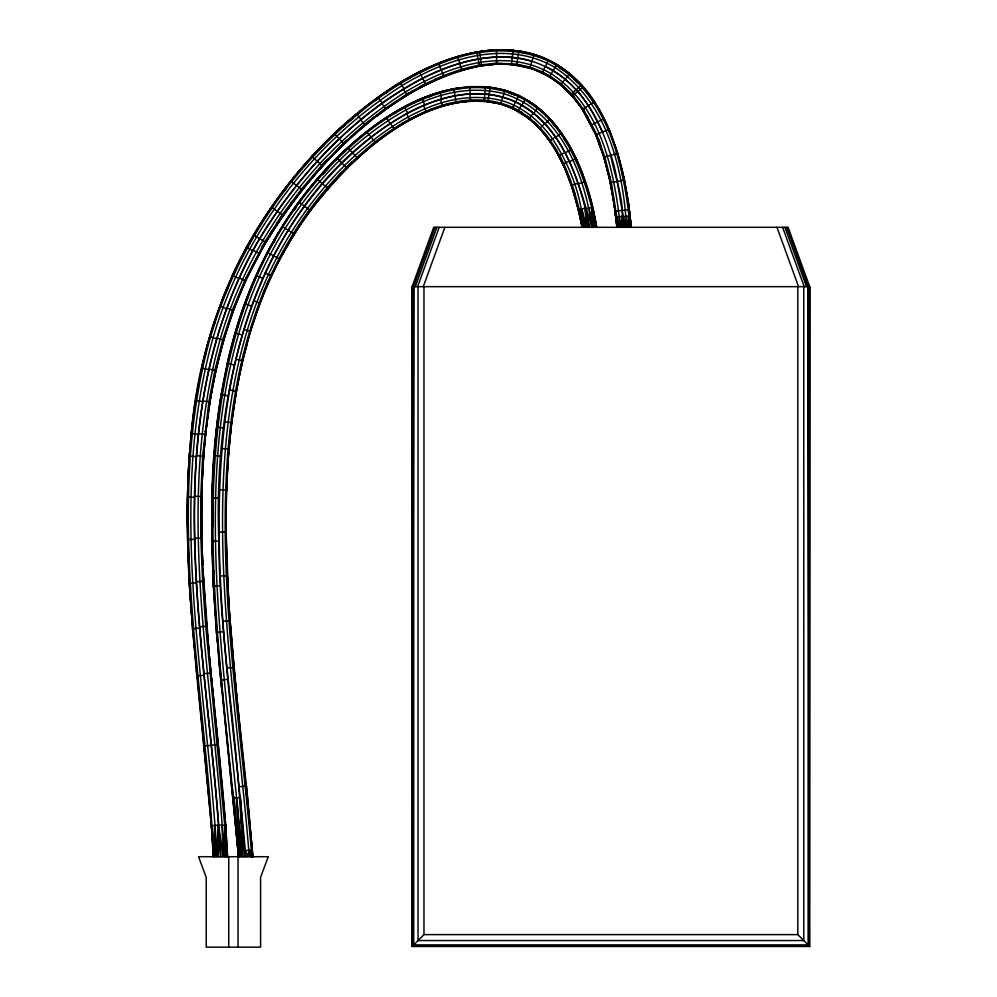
<?xml version="1.0" encoding="UTF-8"?>
<svg xmlns="http://www.w3.org/2000/svg" width="997" height="997" viewBox="0 0 997 997"><rect width="100%" height="100%" fill="white"/><g stroke="black" fill="none" stroke-linecap="round" stroke-linejoin="round"><path stroke-width="1.5" d="M238.657 857.108L216.486 632.272L213.433 586.062L211.85 540.362L212 497.852L213.37 465.948L216.399 430.193L221.247 394.75L227.341 363.344L234.27 336.188C247.443 288.407 269.178 242.121 298.888 202.03L316.872 179.472L335.553 159.258C375.545 120.114 426.579 83.972 485.115 86.789C554.706 92.173 587.096 166.163 596.505 226.631L596.63 227.316L595.583 226.793L596.505 226.631C587.034 172.182 561.884 106.367 503.473 89.954C439.602 74.887 378.997 116.699 335.553 159.258C245.25 248.265 212.685 379.172 211.9 502.65L212.835 502.675L212.797 526.752M809.302 946.078L809.714 286.662L788.104 227.316L433.707 227.316L412.11 286.662L412.11 946.489L809.714 946.489L809.714 286.662L412.11 286.662L412.521 946.078L809.302 946.078L808.118 286.662L786.658 227.316M412.521 946.078L413.705 286.662L413.705 944.894L808.118 944.894L808.118 286.662M630.204 227.316C624.159 165.751 608.07 91.774 548.014 60.867C490.487 34.745 426.068 64.294 378.611 98.018C290.002 163.059 225.459 260.541 202.653 368.304C167.97 529.843 206.08 694.56 213.707 856.71L211.414 825.715L218.393 825.18L217.059 856.71C207.413 684.752 165.577 507.647 213.109 337.659C243.031 234.669 311.413 143.007 402.04 85.605C446.469 58.424 506.513 38.871 555.03 67.547C607.048 101.482 623.262 169.066 626.565 227.316C618.825 203.974 619.149 178.675 610.937 155.308L617.642 153.276L609.204 129.784C600.132 108.374 587.183 88.097 569.1 73.18C511.872 26.109 429.881 58.811 378.062 97.245C325.01 135.891 281.129 186.601 248.602 243.48C226.78 282.375 211.426 324.623 201.73 368.105L195.163 403.287C185.766 464.714 186.053 527.151 189.704 589.04L192.62 629.182L189.368 583.32L187.399 518.864C187.062 453.186 193.779 385.864 213.906 323.103L224.824 293.018L233.697 272.542C259.245 218.243 296.084 169.203 339.827 128.476C364.055 106.654 390.35 86.839 419.425 71.921C448.314 57.614 480.404 47.42 513.006 50.311L512.333 57.29C464.814 53.551 419.999 76.507 382.138 102.94C328.873 141.923 284.905 193.094 252.665 250.583C151.793 437.671 209.918 656.836 220.511 856.71M221.459 393.765L221.247 394.75C213.37 443.167 211.314 492.294 211.863 541.284L218.866 541.159C212.249 380.779 258.373 197.406 407.686 112.973C441.97 94.329 486.224 84.583 521.954 105.109C565.598 130.47 578.223 182.601 591.906 227.316C584.753 174.064 559.928 111.091 503.846 93.693C446.793 78.962 390.899 113.695 350.022 150.235C155.083 330.954 223.689 625.032 241.984 856.71C241.087 751.115 219.278 646.866 218.866 541.159M224.711 825.167L225.646 825.092C215.751 694.273 192.047 562.881 205.818 431.402L210.255 399.074L215.788 370.498L224.387 337.347L234.283 307.948L246.62 278.549L265.738 242.271C315.002 164.007 385.739 87.013 479.383 65.989L496.793 64.082L505.28 64.12M218.193 856.71L218.393 825.18M200.883 504.532L200.97 498.463M434.455 80.558L416.696 89.506C350.121 127.803 297.056 187.187 259.282 253.562C210.205 342.42 198.615 446.544 202.117 546.356L202.727 565.287C198.204 468.328 205.257 367.781 246.62 278.549L261.015 250.471L277.64 223.291L296.47 196.97C317.594 169.764 341.983 144.179 368.853 122.195L368.254 121.472M245.698 856.71L245.274 850.491C225.023 616.383 157.725 308.472 371.308 137.137C410.739 106.492 465.911 79.934 515.437 102.006C562.158 125.173 580.08 179.61 589.264 227.316M219.49 489.714L226.481 489.951L225.958 527.425L226.73 563.816C225.247 516.733 226.045 469.5 231.616 422.678L234.843 401.068C245.038 332.387 269.651 264.778 311.562 208.859C355.393 153.974 423.389 86.876 500.644 103.95C552.787 119.652 572.988 179.435 582.298 227.316L579.407 212.112M620.234 227.316L619.361 216.735L618.476 227.316L611.323 182.538L604.88 157.04L596.742 134.458L583.257 108.972L573.138 95.575L561.274 83.972L549.933 75.922L542.592 71.983L530.117 67.148L516.795 64.182L496.755 63.147L479.221 65.067L461.461 69.267L443.528 75.548L425.457 83.785L406.651 94.266L385.378 108.374L364.528 124.538L343.541 143.207L321.769 165.402L301.306 189.28L282.288 214.766L264.928 241.797L244.701 280.456L232.463 310.154L222.705 339.74L214.878 370.298L208.859 401.828L202.64 456.103L200.783 496.394L200.846 538.106L202.59 581.363L205.743 626.303L224.686 824.706L224.225 856.71C215.003 685.201 172.693 508.545 220.25 339.03C249.724 238.196 316.672 148.478 405.318 92.073C447.641 66.276 504.781 46.498 551.254 73.728C601.827 106.442 614.277 171.671 620.483 227.316C626.714 203.351 614.9 178.75 610.675 155.27C603.87 132.19 593.576 109.944 577.924 91.475L583.195 86.876L599.446 109.932L609.204 129.784L608.344 130.146M226.481 489.951L225.521 490.574M622.415 227.316L622.838 216.337L615.884 217.147C612.607 189.106 606.675 161.265 595.969 135.056C581.812 98.379 549.26 65.316 507.897 64.219M191.561 614.227C187.262 561.635 185.94 508.769 189.293 456.078L189.953 450.071M628.633 227.316L629.144 215.95L631.101 227.316C628.434 193.829 621.642 160.529 609.017 129.336L602.574 132.065M220.761 856.71C209.869 653.035 149.587 426.965 259.706 238.707C299.711 173.142 354.271 114.518 422.716 78.377C455.928 61.802 495.06 50.56 531.862 61.353L529.843 68.045C552.288 74.812 570.745 91.088 583.22 110.63L584.005 110.131L582.26 107.751M231.952 420.073L228.413 454.831L226.456 490.611C228.276 441.11 233.834 391.46 247.131 343.653L247.131 343.653M235.703 695.37L236.625 695.27L228.861 605.752L233.859 667.367L252.253 849.992L251.718 856.71L251.319 850.055C231.778 617.99 163.383 312.186 375.034 141.923C412.77 112.761 465.362 86.54 512.869 107.502C557.435 129.76 574.01 181.928 583.183 227.316C581.936 195.798 569.586 165.253 552.587 138.919C540.05 121.335 522.69 106.529 501.603 100.572C447.092 86.938 394.114 120.762 355.069 155.445C163.558 332.886 230.519 622.726 248.764 850.242L249.985 856.71M345.772 167.857L346.433 168.518C368.466 147.082 392.893 127.691 420.821 114.505C440.338 105.632 462.371 99.426 484.243 101.009L484.816 94.03M484.928 93.793L485.502 86.814L469.724 86.677L470.148 93.656M502.563 97.208L500.644 103.95L484.554 101.033L484.629 100.099M529.843 68.045L511.498 64.481L512.159 57.502M500.644 103.95L488.044 101.395L488.916 94.441M489.215 94.241L490.1 87.3L485.115 86.789M629.144 215.95L627.699 227.316L626.59 216.237M406.527 78.9C282.487 153.002 202.752 290.501 191.262 433.658L198.229 434.38M249.586 330.867L250.484 331.141L242.545 360.74L236.314 391.173L231.616 422.678L224.674 421.818M516.658 65.104L517.68 58.175M570.957 94.553L576.141 89.842C560.862 73.192 540.299 61.378 517.842 57.963L518.889 51.046C550.805 55.496 578.534 76.071 595.321 103.115L594.524 103.626M523.051 52.704L523.226 51.782L507.573 49.912L518.889 51.046M499.896 90.017L500.108 89.094M459.617 88.658L459.48 87.736C411.649 95.513 370.834 124.986 336.812 158.012C280.83 213.657 243.978 286.525 227.341 363.344L234.17 364.877M515.437 102.006L512.483 108.349L500.17 103.813L500.419 102.903M502.874 97.058L504.806 90.328L490.1 87.3M532.049 61.153L534.08 54.449M553.061 70.725L549.459 76.732L533.407 69.217L533.719 68.319M537.919 56.692L538.23 55.807L542.393 57.377L556.837 64.543L569.786 73.753L581.525 84.994L584.728 88.671L584.018 89.269M413.568 286.662L435.166 227.316M415.3 286.662L436.898 227.316M417.593 286.662L439.191 227.316M423.264 286.662L444.861 227.316M260.092 302.864L250.409 331.378L243.717 329.359M542.044 58.25L542.393 57.377L543.976 58.3M212.884 543.377L212.785 540.287L211.85 540.312L213.084 578.933L218.792 659.167L238.619 856.71C220.163 618.065 149.525 307.163 367.17 132.377C408.446 100.049 466.559 72.968 518.315 96.397C567.605 120.55 585.501 177.616 596.48 227.316L592.455 207.226L584.068 178.787M263.445 292.52L265.252 288.22M266.448 285.366L268.268 281.067M226.282 292.009L228.051 287.921M527.675 117.708L512.134 108.199L512.52 107.34M515.736 101.893L518.714 95.55L504.806 90.328M548.425 60.019L545.396 66.338C572.59 79.286 590.635 105.171 602.313 132.09L595.87 134.832L582.472 109.483L572.428 96.198L577.712 91.599M542.194 72.831L545.209 66.512M564.975 152.504L558.794 155.794C549.035 137.972 535.863 121.534 518.066 111.228L521.506 105.134M521.954 105.109L525.419 99.027M327.764 187.212L328.474 187.822C299.187 221.945 275.895 261.064 259.993 303.138L253.45 300.658M341.946 163.097L346.894 168.069C324.524 190.963 304.421 216.224 288.42 243.991L279.783 259.07L273.589 255.805M555.852 65.054L556.338 64.257M553.223 70.55L556.837 64.543M261.775 247.418L264.155 243.517M269.713 234.445L272.094 230.556M273.203 243.355L274.786 240.788M530.13 103.015L530.641 102.23L517.58 95.027M294.14 210.417L295.835 208.012M306.403 214.517L309.045 210.778M284.17 191.312L285.927 188.857L285.192 188.283M280.456 217.757L282.251 215.24M290.339 203.936L292.133 201.419M533.831 105.57L534.38 104.81C550.145 116.499 562.183 132.389 571.568 149.488L565.386 152.765M526.865 115.789L526.316 116.549C560.501 142.895 573.985 186.676 582.148 227.316L579.319 209.532L585.214 208.111L587.594 227.316M529.033 118.618L533.37 113.122M533.819 113.172L538.193 107.701M319.289 197.755L321.171 195.412M548.936 76.42L560.002 84.134L560.601 83.412M568.514 73.915L569.1 73.18M565.324 79.137L569.786 73.753M560.675 84.695L565.149 79.299M574.422 97.083L573.711 97.681L563.18 86.839L563.803 86.128M572.153 77.018L572.777 76.32M322.405 164.817L326.355 160.505M322.754 174.487L327.938 168.879M339.416 174.687L341.535 172.406M484.554 101.033C430.542 98.367 383.272 133 346.433 168.518L346.894 168.069M545.907 115.802L546.555 115.129M536.86 125.572L537.52 124.899M412.11 946.489L423.974 934.613L423.974 286.662M338.992 147.905L346.408 140.577M324.062 145.238L319.701 149.525L319.015 148.877M539.626 128.414L544.748 123.64M348.003 165.801L352.464 161.676M545.16 123.74L550.294 118.979M576.341 89.705L581.525 84.994M342.719 127.217L344.974 125.273M350.632 120.413L352.901 118.456M358.546 113.596L361.948 110.679M377.078 116.001C411.711 89.481 452.376 66.712 496.793 64.082L511.498 64.481M371.819 118.793L374.199 116.998M375.495 100.572L377.963 98.728M549.721 140.938L555.454 136.913M555.865 137.1L561.61 133.1M588.317 105.632L582.472 109.483L595.969 135.056M588.542 105.545L594.399 101.706L604.132 118.718L609.204 129.784M406.39 94.653L408.957 93.008M385.39 93.332L387.933 91.736M556.613 149.974L555.803 150.447L564.476 167.471L571.431 185.43L578.41 209.744L582.148 227.316M496.68 56.841L496.406 49.85L495.708 49.875C461.524 51.682 429.308 65.316 400.221 82.601L403.847 88.596M586.934 116.761L587.744 116.3M598.624 110.393L599.446 109.932M420.36 86.614L423.102 85.231M591.371 125.049L597.639 121.921M597.864 121.833L604.132 118.718M562.919 164.069L569.275 161.115M569.736 161.551L576.092 158.61L582.485 174.014L581.612 174.338M576.428 161.614L577.275 161.227L567.866 142.858M571.431 185.43L578.061 183.174M578.522 183.772L585.152 181.541M427.364 97.357L431.564 95.949M616.395 152.404L617.293 152.13M617.342 227.316L616.807 217.034L616.956 227.316L614.414 205.756L609.167 177.042L603.571 155.993L595.87 134.832L603.983 157.302L610.675 155.27M589.464 199.176L590.374 198.939M506.7 64.132C482.174 63.21 458.072 69.989 435.826 79.872L435.44 79.012M609.167 177.042L610.089 176.83M622.265 174.6L623.175 174.4L628.596 204.285L631.263 227.316L628.596 204.285L627.661 204.422M603.983 157.302L610.401 182.725L617.255 181.304M622.352 210.442L629.306 209.544L624.384 179.971L617.529 181.392M622.103 210.342L615.161 211.252L610.401 182.725M630.079 215.838L623.113 216.648L624.222 227.316M239.454 786.72L246.421 785.985L252.253 849.992L252.64 855.588L251.705 855.65M216.798 739.786L217.732 739.687L218.231 744.472L211.264 745.183M205.444 761.234L204.073 746.043L211.04 745.332M246.359 794.497L247.293 794.397L236.8 696.828M238.457 857.121L233.223 796.815L234.158 796.715M233.36 798.261L240.327 797.563L244.913 856.71M203.961 673.748L210.928 673.062L206.678 626.228L202.852 568.203M203.862 675.193L196.895 675.879L196.372 670.47L192.583 628.708L199.562 628.135M220.773 680.079L227.74 679.393M197.306 670.383L196.372 670.47L211.414 825.715L213.184 855.962M226.88 668.027L233.859 667.367L229.883 620.707L226.768 565.287L228.749 604.207L225.958 527.425M208.423 656.761L209.358 656.674L202.865 568.265M199.699 626.801L206.678 626.228M217.321 641.37L216.486 632.272L223.465 631.712M217.732 739.687L225.646 825.092L218.63 825.18L222.967 856.71L222.132 824.905M204.535 610.887L205.469 610.812M222.904 621.218L229.883 620.707M252.665 857.507L252.253 849.992L245.274 850.491L247.904 856.71L248.764 850.242L251.58 856.71L251.319 850.055M196.534 581.7L203.525 581.313M189.368 583.32L196.359 582.921M214.019 578.883L213.084 578.933L213.433 586.062L220.424 585.7M220.187 575.979L227.191 575.668M187.573 539.527L194.577 539.365M194.789 538.243L201.793 538.093M200.634 524.285L201.568 524.285M218.979 532.174L225.983 532.111M423.974 934.613L797.837 934.613L809.714 946.489M187.286 511.897L188.234 511.91M187.461 497.154L194.465 497.291M194.727 496.269L201.73 496.419M513.006 50.311L495.708 49.875L495.746 50.81M212 497.852L219.004 498.026M188.196 474.796L189.131 474.834M213.37 465.948L214.305 466.01M189.293 456.078L196.284 456.576M196.583 455.654L203.575 456.165M214.068 455.704L221.047 456.227M227.478 454.757L228.413 454.831M221.895 448.55L228.874 449.149M203.662 443.59L204.597 443.677M484.243 101.009L488.044 101.395M198.54 433.683L205.494 434.418M204.896 431.29L205.818 431.402M216.748 427.14L223.702 427.937M508.034 64.282L520.422 65.74L533.407 69.217M512.333 57.29L517.842 57.963M195.163 403.287L196.085 403.436M195.611 400.42L202.528 401.529M202.877 400.856L209.781 401.965M221.147 395.385L222.069 395.535M221.247 394.75L228.163 395.896M229.422 389.964L236.314 391.173M201.73 368.105L208.572 369.613M208.959 368.977L215.788 370.498M215.502 367.519L216.411 367.731M235.728 359.132L242.545 360.74M243.343 353.474L244.253 353.698M205.008 354.197L205.918 354.433M523.226 51.782L538.23 55.807M235.093 332.961L241.822 334.905M209.744 336.687L216.474 338.644M216.885 338.045L223.615 340.014M223.49 337.086L224.387 337.347M236.862 327.016L237.76 327.278M213.906 323.103L214.804 323.389M508.806 92.871L515.798 95.376M244.639 303.611L251.219 305.992M500.17 103.813L512.483 108.349M219.739 306.204L226.319 308.621M226.768 308.061L233.335 310.478M233.41 307.612L234.283 307.948M246.782 297.829L247.655 298.165M224.824 293.018L225.683 293.367M256.055 275.334L262.448 278.188M232.363 275.459L238.732 278.362M239.18 277.939L245.549 280.855M265.04 273.066L271.396 276.007L270.673 275.346M245.761 278.151L246.62 278.549M512.134 108.199L518.066 111.228M267.184 252.428L273.377 255.693M246.521 247.219L252.665 250.583M253.151 250.185L259.282 253.562M518.764 110.829L522.515 112.923M248.602 243.48L249.412 243.941M253.475 235.018L259.507 238.582M259.706 238.707L265.738 242.271M282.188 226.456L288.121 230.195M288.32 230.307L294.252 234.046M527.438 100.398L534.38 104.81M265.775 215.414L266.56 215.938M276.854 222.78L277.64 223.291M299.349 224.487L300.122 225.01M271.358 207.189L277.104 211.19M277.316 211.314L283.061 215.302M558.382 66.824L563.455 70.376M298.888 202.03L304.509 206.205M304.721 206.329L310.341 210.492M299.324 201.431L300.085 201.992M595.583 226.793L596.243 227.316M290.9 180.993L296.371 185.367M296.57 185.492L302.041 189.866M560.002 84.134L563.18 86.839M569.424 74.688L571.244 76.246M528.049 116.799L530.416 118.83M533.968 121.858L536.336 123.89M316.872 179.472L317.582 180.083M317.121 179.186L322.43 183.76M322.629 183.884L327.926 188.458M306.478 162.499L307.188 163.122M316.473 171.285L317.171 171.908M311.936 156.442L317.096 161.178M317.308 161.302L322.467 166.038M327.34 159.433L328.025 160.081M335.553 159.258L336.213 159.919M336.812 158.012L341.747 162.972M570.172 92.709L572.303 94.889M574.309 79.249L577.55 82.589M334.331 133.61L339.154 138.683M339.366 138.82L344.189 143.892M339.827 128.476L340.451 129.161M347.666 147.656L357.425 158.025M552.5 123.204L555.329 126.382M356.452 113.945L360.926 119.341M360.652 119.864L365.126 125.248M366.597 131.629L375.607 142.658M381.839 103.451L385.926 109.134M378.062 97.245L382.138 102.94M383.583 93.369L384.119 94.142M563.741 138.446L566.234 142.11M386.2 117.584L390.026 123.454M390.525 123.404L394.351 129.286M403.498 89.082L407.137 95.064M394.289 112.524L394.762 113.334M402.464 123.142L402.95 123.952M411.537 91.363L412.01 92.173M409.568 77.168L410.029 77.99M406.589 113.845L409.917 120.001M404.383 106.804L407.686 112.973M419.425 71.921L425.881 84.633M413.406 102.255L413.805 103.102M423.551 105.62L426.292 112.063M421.98 98.429L424.672 104.884M438.506 63.222L441.135 69.715M441.26 69.927L443.877 76.42M431.053 109.109L431.389 109.982M784.913 227.316L806.511 286.662M782.633 227.316L804.23 286.662M776.962 227.316L798.56 286.662M598.362 138.895L600.904 145.898M609.017 129.336L617.642 153.276L623.175 174.4M573.487 189.629L574.883 194.079M440.587 99.401L442.618 106.106M459.742 63.447L461.723 70.164M457.648 56.517L459.629 63.235M439.752 92.098L441.721 98.815M460.739 55.633L460.988 56.53M442.531 91.3L442.78 92.21M446.606 103.987L446.855 104.884M617.642 153.276L624.384 179.971M577.089 204.522L578.41 209.744L579.319 209.532L582.535 227.316M583.669 227.316L581.812 208.934L585.725 227.316L585.214 208.111M589.514 227.316L585.65 208.847L592.455 207.226L596.63 227.316M589.053 208.037L593.028 227.316L591.545 207.451L595.608 227.316M581.812 208.934L585.401 227.316M454.906 95.849L456.227 102.728M453.697 88.708L455.006 95.587M569.362 179.56L569.586 180.806M476.865 51.969L478.074 58.86M478.174 59.085L479.383 65.989M479.993 64.93L480.155 65.852M478.311 51.719L478.46 52.642M480.467 58.698L481.563 65.615M479.52 51.52L480.604 58.437M628.521 210.529L628.945 213.582M629.581 218.156L630.017 221.209M461.947 100.822L462.072 101.756M591.545 207.451L594.025 227.316M616.956 227.316L614.414 205.756L617.118 227.316L616.856 224.225M232.401 789.175L233.223 796.815M622.838 216.337L623.985 227.316M204.073 746.043L192.583 628.708M210.928 673.062L218.231 744.472M233.859 667.367L236.625 695.27M209.358 656.674L214.106 704.555M628.596 204.285L630.254 221.172M630.565 224.25L630.864 227.316M218.792 659.167L221.533 687.656M203.737 742.815L211.451 826.239M247.293 794.397L252.64 855.588M234.295 798.173L239.392 856.71L236.85 797.912L241.05 856.71M616.221 216.474L616.607 221.122M211.414 825.715L213.707 856.71M212.349 825.641L214.567 856.71L214.903 825.454L216.125 856.71M213.433 586.062L216.486 632.272M225.035 856.71L224.686 824.706L226.78 856.71L225.621 824.644L227.565 856.71M470.036 93.905L470.472 100.896M224.686 824.706L226.631 856.71M225.621 824.644L227.515 856.971M471.095 99.924L471.145 100.859M240.327 797.563L243.118 856.71M495.821 63.185L495.87 64.132M236.85 797.912L239.392 856.71M496.518 57.091L496.793 64.082M252.253 849.992L252.515 856.71M213.769 571.169L213.869 574.26M200.895 533.395L200.983 536.436M803.769 286.662L803.769 940.545L418.042 940.545L418.042 286.662M797.837 286.662L797.837 934.613M238.046 856.71L238.046 947.15M228.737 856.71L228.737 947.15M268.23 856.71L260.578 877.36L260.578 947.15L206.217 947.15L206.217 877.36L198.565 856.71L268.23 856.71"/></g></svg>
